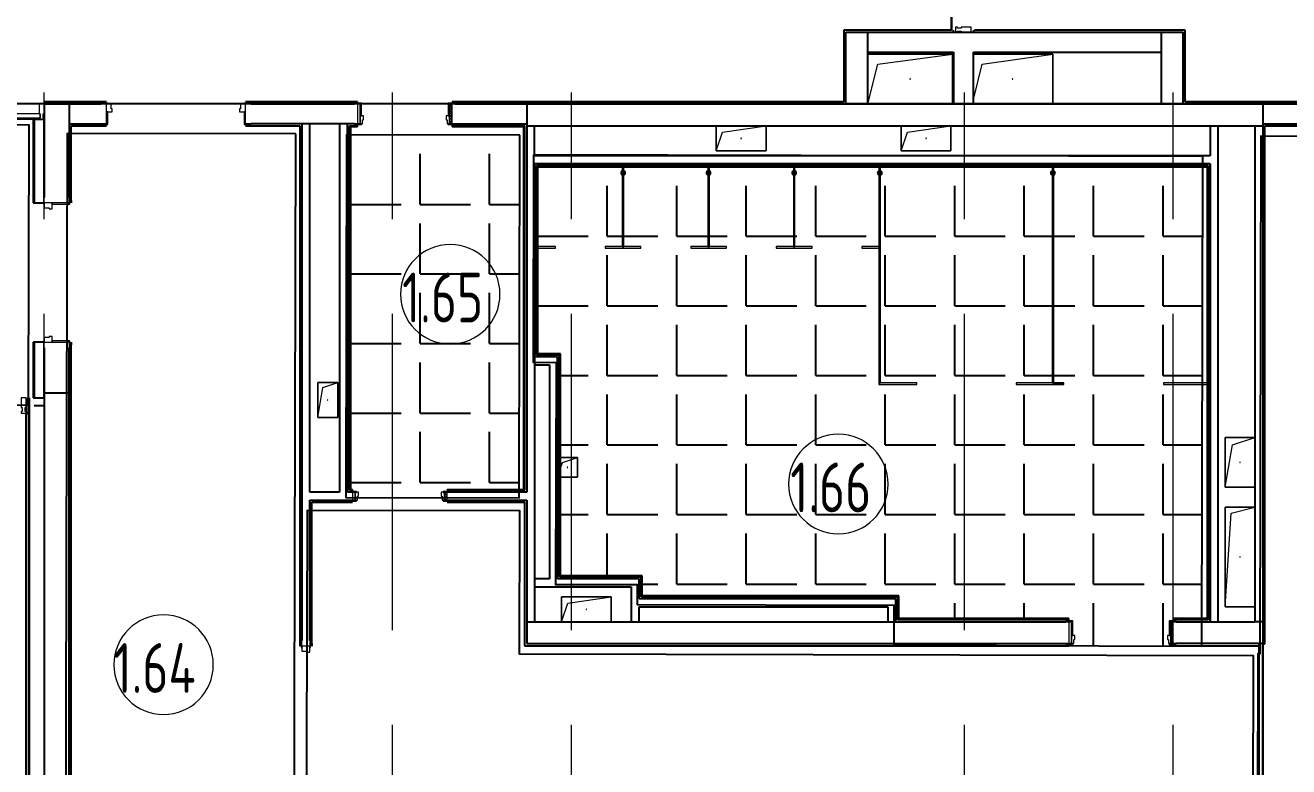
# Model space of a CAD drawing. Header units: millimetres. Extents: x -625 to 415037, y -3642 to 102118.
# Drawn here: x 89235 to 101935, y 3808 to 11254 of the extents above; entities that cross this region are included whole.
import ezdxf

# ---------------------------------------------------------------- set-up
doc = ezdxf.new("R2010")
doc.units = ezdxf.units.MM
doc.linetypes.add('Осевая', pattern=[6350, 1270, -952.5, 3175, -952.5])
doc.layers.add('1) плитка  КР1', color=40, linetype='Continuous')
doc.layers.add('1) плитка КР3', color=160, linetype='Continuous')
for name, color, linetype, lineweight in [('A-AREA-IDEN', 7, 'Continuous', 9), ('A-DOOR-FRAM-2', 7, 'Continuous', 5), ('A-GENM', 7, 'Continuous', 9), ('A-GENM-1', 7, 'Continuous', 20), ('A-GLAZ-CURT-1', 7, 'Continuous', 5), ('A-GLAZ-CURT-2', 7, 'Continuous', 20), ('A-GLAZ-CWMG', 7, 'Continuous', 9), ('A-GLAZ-CWMG-1', 7, 'Continuous', 20), ('Оси-2', 7, 'Осевая', 9)]:
    doc.layers.add(name, color=color, linetype=linetype, lineweight=lineweight)
doc.layers.add('A-DOOR-FRAM-1', color=7, linetype='Continuous', lineweight=5, true_color=0xc0c0c0)
doc.styles.add('СПДС', font='ГОСТ тип А.ttf', dxfattribs={"width": 0.9})

# ---------------------------------------------------------------- blocks, each defined once
blk = doc.blocks.new('110_Дверь_СКБ_1Ст_Внутренняя1 - Д-8 950x2100h_охрана-31784688-Объем проектирования 1 этажа')
at = {"layer": 'A-DOOR-FRAM-2'}
h = blk.add_hatch(dxfattribs=at)
h.set_pattern_fill('FP_34', color=256, style=0, pattern_type=2)
h.set_pattern_definition([(45, (-296.384, 164.685), (-14.1421, 14.1421), []), (135, (-296.384, 164.685), (-14.1421, -14.1421), [])])
h.paths.add_polyline_path([(-438, 100), (-463, 100), (-463, -100), (-438, -100), (-438, 15)])
at = {"layer": 'A-DOOR-FRAM-1'}
for p, q in [((-423, 108), (-493, 108)), ((-493, 108), (-493, 100)), ((-493, 100), (-423, 100)), ((-438, 100), (-463, 100)), ((-463, 100), (-463, -100)), ((-413, 100), (-438, 100)), ((-438, 100), (-438, 20)), ((-438, -100), (-438, 100)), ((-423, 100), (-438, 100)), ((-438, 100), (-438, 99)), ((-438, 99), (-423, 99)), ((-438, 20), (-403, 20)), ((-423, 20), (-438, 20)), ((-438, 20), (-438, -100)), ((-423, 100), (-423, 108)), ((-423, 99), (-423, 100)), ((-423, -100), (-423, 20)), ((-413, 60), (-413, 100)), ((-403, 60), (-413, 60)), ((-403, 20), (-403, 60)), ((437, 60), (427, 60)), ((427, 60), (427, 20)), ((427, 20), (462, 20)), ((437, 100), (437, 60)), ((462, 100), (437, 100)), ((517, 108), (447, 108)), ((447, 108), (447, 100)), ((462, 100), (447, 100)), ((447, 100), (447, 99)), ((447, 100), (517, 100)), ((447, 99), (462, 99)), ((462, 20), (447, 20)), ((447, 20), (447, -100)), ((462, 20), (462, 100)), ((487, 100), (462, 100)), ((462, 100), (462, -100)), ((462, 99), (462, 100)), ((462, -100), (462, 20)), ((487, -100), (487, 100)), ((517, 100), (517, 108)), ((-423, -100), (-493, -100)), ((-493, -100), (-493, -108)), ((-493, -108), (-423, -108)), ((-463, -100), (-438, -100)), ((-438, -100), (-423, -100)), ((-423, -108), (-423, -100)), ((447, -100), (462, -100)), ((517, -100), (447, -100)), ((447, -100), (447, -108)), ((447, -108), (517, -108)), ((462, -100), (487, -100)), ((517, -108), (517, -100))]:
    blk.add_line(p, q, dxfattribs=at)
blk = doc.blocks.new('110_Дверь_СКБ_1Ст_Внутренняя1 - Д-8 950x2100h_охрана-32224770-Объем проектирования 1 этажа')
at = {"layer": 'A-DOOR-FRAM-2'}
h = blk.add_hatch(dxfattribs=at)
h.set_pattern_fill('FP_36', color=256, style=0, pattern_type=2)
h.set_pattern_definition([(45, (-296.384, 104.685), (-14.1421, 14.1421), []), (135, (-296.384, 104.685), (-14.1421, -14.1421), [])])
h.paths.add_polyline_path([(-438, 40), (-463, 40), (-463, -40), (-438, -39), (-438, 39)])
at = {"layer": 'A-DOOR-FRAM-1'}
for p, q in [((-423, 48), (-493, 48)), ((-493, 48), (-493, 40)), ((-493, 40), (-423, 40)), ((-438, 40), (-463, 40)), ((-463, 40), (-463, -40)), ((-413, 40), (-438, 40)), ((-438, 40), (-438, -40)), ((-438, -40), (-438, 40)), ((-423, 40), (-438, 40)), ((-438, 40), (-438, 39)), ((-438, 39), (-423, 39)), ((-423, 40), (-423, 48)), ((-423, 39), (-423, 40)), ((-413, 0), (-413, 40)), ((-403, 0), (-413, 0)), ((-403, -40), (-403, 0)), ((437, 0), (427, 0)), ((427, 0), (427, -40)), ((437, 40), (437, 0)), ((462, 40), (437, 40)), ((517, 48), (447, 48)), ((447, 48), (447, 40)), ((462, 40), (447, 40)), ((447, 40), (447, 39)), ((447, 40), (517, 40)), ((447, 39), (462, 39)), ((462, -40), (462, 40)), ((487, 40), (462, 40)), ((462, 40), (462, -40)), ((462, 39), (462, 40)), ((487, -40), (487, 40)), ((517, 40), (517, 48)), ((-423, -40), (-493, -40)), ((-493, -40), (-493, -48)), ((-493, -48), (-423, -48)), ((-463, -40), (-438, -40)), ((-423, -39), (-438, -39)), ((-438, -39), (-438, -40)), ((-438, -40), (-403, -40)), ((-438, -40), (-423, -40)), ((-423, -40), (-423, -39)), ((-423, -48), (-423, -40)), ((427, -40), (462, -40)), ((462, -39), (447, -39)), ((447, -39), (447, -40)), ((447, -40), (462, -40)), ((517, -40), (447, -40)), ((447, -40), (447, -48)), ((447, -48), (517, -48)), ((462, -40), (462, -39)), ((462, -40), (487, -40)), ((517, -48), (517, -40))]:
    blk.add_line(p, q, dxfattribs=at)
blk = doc.blocks.new('110_Дверь_СКБ_1Ст_Внутренняя1 - Д-7а_л__950x2100h_Туалет-32220591-Объем проектирования 1 этажа')
at = {"layer": 'A-DOOR-FRAM-2'}
h = blk.add_hatch(dxfattribs=at)
h.set_pattern_fill('FP_38', color=256, style=0, pattern_type=2)
h.set_pattern_definition([(45, (-346.384, 174.685), (-14.1421, 14.1421), []), (135, (-346.384, 174.685), (-14.1421, -14.1421), [])])
h.paths.add_polyline_path([(-513, 110), (-513, -110), (-488, -109), (-488, 110)])
at = {"layer": 'A-DOOR-FRAM-1'}
for p, q in [((-473, 118), (-543, 118)), ((-543, 118), (-543, 110)), ((-543, 110), (-473, 110)), ((-488, 110), (-513, 110)), ((-513, 110), (-513, -110)), ((-463, 110), (-488, 110)), ((-488, 110), (-488, 30)), ((-488, -110), (-488, 110)), ((-473, 110), (-488, 110)), ((-488, 110), (-488, 109)), ((-488, 109), (-473, 109)), ((-488, 30), (-453, 30)), ((-473, 30), (-488, 30)), ((-488, 30), (-488, -110)), ((-473, 110), (-473, 118)), ((-473, 109), (-473, 110)), ((-473, -110), (-473, 30)), ((-463, 70), (-463, 110)), ((-453, 70), (-463, 70)), ((-453, 30), (-453, 70)), ((487, 70), (477, 70)), ((477, 70), (477, 30)), ((477, 30), (512, 30)), ((487, 110), (487, 70)), ((512, 110), (487, 110)), ((567, 118), (497, 118)), ((497, 118), (497, 110)), ((512, 110), (497, 110)), ((497, 110), (497, 109)), ((497, 110), (567, 110)), ((497, 109), (512, 109)), ((512, 30), (497, 30)), ((497, 30), (497, -110)), ((512, 30), (512, 110)), ((537, 110), (512, 110)), ((512, 110), (512, -110)), ((512, 109), (512, 110)), ((512, -110), (512, 30)), ((537, -110), (537, 110)), ((567, 110), (567, 118)), ((-473, -110), (-543, -110)), ((-543, -110), (-543, -118)), ((-543, -118), (-473, -118)), ((-513, -110), (-488, -110)), ((-488, -110), (-473, -110)), ((-473, -118), (-473, -110)), ((497, -110), (512, -110)), ((567, -110), (497, -110)), ((497, -110), (497, -118)), ((497, -118), (567, -118)), ((512, -110), (537, -110)), ((567, -118), (567, -110))]:
    blk.add_line(p, q, dxfattribs=at)
blk = doc.blocks.new('110_Дверь_СКБ_2Ст - Д-5_п_ Из игровой в коридор-32215844-Объем проектирования 1 этажа')
at = {"layer": 'A-DOOR-FRAM-1'}
for p, q in [((-672, 48), (-742, 48)), ((-742, 48), (-742, 40)), ((-742, 40), (-672, 40)), ((-638, 40), (-688, 40)), ((-688, 40), (-688, -40)), ((-672, 40), (-672, 48)), ((-638, -10), (-638, 40)), ((662, 40), (662, -10)), ((712, 40), (662, 40)), ((768, 48), (698, 48)), ((698, 48), (698, 40)), ((698, 40), (768, 40)), ((712, -40), (712, 40)), ((768, 40), (768, 48)), ((-672, -40), (-742, -40)), ((-742, -40), (-742, -48)), ((-742, -48), (-672, -48)), ((-688, -40), (-628, -40)), ((-672, -39), (-688, -39)), ((-688, -39), (-688, -40)), ((-688, -40), (-672, -40)), ((-672, -40), (-672, -39)), ((-672, -48), (-672, -40)), ((-628, -10), (-638, -10)), ((-628, -40), (-628, -10)), ((662, -10), (652, -10)), ((652, -10), (652, -40)), ((652, -40), (712, -40)), ((712, -39), (698, -39)), ((698, -39), (698, -40)), ((698, -40), (712, -40)), ((768, -40), (698, -40)), ((698, -40), (698, -48)), ((698, -48), (768, -48)), ((712, -40), (712, -39)), ((768, -48), (768, -40))]:
    blk.add_line(p, q, dxfattribs=at)
blk = doc.blocks.new('131_Сантехническая перегородка 7 - СП-1-30858579-Объем проектирования 1 этажа')
at = {"layer": 'A-GENM'}
blk.add_hatch(color=256, dxfattribs=at).paths.add_polyline_path([(2166, -8), (2166, 8), (-4, 8), (-4, -8), (1885, -8)])
at = {"layer": 'A-GENM', "flags": 128}
for points in [[(71, 8), (71, 9), (71, 9), (70, 9), (70, 10), (70, 10), (69, 11), (69, 11), (68, 12), (68, 12), (67, 12), (67, 13), (66, 13), (66, 13), (65, 14), (65, 14), (64, 14), (64, 14), (63, 14), (62, 15), (62, 15), (61, 15), (61, 15), (60, 15), (59, 15), (59, 15), (58, 15), (58, 15), (57, 15), (56, 15), (56, 15), (55, 15), (55, 15), (54, 14), (54, 14), (53, 14), (52, 14), (52, 13), (51, 13), (51, 13), (50, 13), (50, 12), (49, 12), (49, 11), (48, 11), (48, 11), (48, 10), (47, 10), (47, 9), (46, 9), (46, 8), (46, 8)], [(46, -8), (46, -9), (47, -9), (47, -9), (47, -10), (48, -10), (48, -11), (49, -11), (49, -12), (50, -12), (50, -12), (51, -13), (51, -13), (52, -13), (52, -14), (53, -14), (53, -14), (54, -14), (54, -14), (55, -15), (56, -15), (56, -15), (57, -15), (57, -15), (58, -15), (59, -15), (59, -15), (60, -15), (60, -15), (61, -15), (62, -15), (62, -15), (63, -15), (63, -14), (64, -14), (64, -14), (65, -14), (66, -13), (66, -13), (67, -13), (67, -13), (68, -12), (68, -12), (69, -11), (69, -11), (69, -11), (70, -10), (70, -10), (71, -9), (71, -9), (71, -8), (71, -8)]]:
    blk.add_lwpolyline(points, dxfattribs=at)
at = {"layer": 'A-GENM'}
for radius, start, end in [(24.6, 19.9113, 160.0887), (17.6, 28.9731, 151.0269), (15.1, 33.7811, 146.2189), (24.6, 199.9113, 340.0887), (17.6, 208.9731, 331.0269), (15.1, 213.7811, 326.2189)]:
    blk.add_arc((59, 0), radius, start, end, dxfattribs=at)
at = {"layer": 'A-GENM-1'}
for p, q in [((2166, 8), (-4, 8)), ((-4, 8), (-4, -8)), ((2166, -8), (2166, 8)), ((-4, -8), (2166, -8))]:
    blk.add_line(p, q, dxfattribs=at)
blk = doc.blocks.new('131_Сантехническая перегородка 6 - СП-1-30839354-Объем проектирования 1 этажа')
at = {"layer": 'A-GENM'}
blk.add_hatch(color=256, dxfattribs=at).paths.add_polyline_path([(800, 8), (0, 8), (0, -8), (800, -8)])
at = {"layer": 'A-GENM', "flags": 128}
for points in [[(71, 8), (71, 9), (71, 9), (70, 9), (70, 10), (70, 10), (69, 11), (69, 11), (68, 12), (68, 12), (67, 12), (67, 13), (66, 13), (66, 13), (65, 14), (65, 14), (64, 14), (64, 14), (63, 14), (62, 15), (62, 15), (61, 15), (61, 15), (60, 15), (59, 15), (59, 15), (58, 15), (58, 15), (57, 15), (56, 15), (56, 15), (55, 15), (55, 15), (54, 14), (54, 14), (53, 14), (52, 14), (52, 13), (51, 13), (51, 13), (50, 13), (50, 12), (49, 12), (49, 11), (48, 11), (48, 11), (48, 10), (47, 10), (47, 9), (46, 9), (46, 8), (46, 8)], [(46, -8), (46, -9), (47, -9), (47, -9), (47, -10), (48, -10), (48, -11), (49, -11), (49, -12), (50, -12), (50, -12), (51, -13), (51, -13), (52, -13), (52, -14), (53, -14), (53, -14), (54, -14), (54, -14), (55, -15), (56, -15), (56, -15), (57, -15), (57, -15), (58, -15), (59, -15), (59, -15), (60, -15), (60, -15), (61, -15), (62, -15), (62, -15), (63, -15), (63, -14), (64, -14), (64, -14), (65, -14), (66, -13), (66, -13), (67, -13), (67, -13), (68, -12), (68, -12), (69, -11), (69, -11), (69, -11), (70, -10), (70, -10), (71, -9), (71, -9), (71, -8), (71, -8)]]:
    blk.add_lwpolyline(points, dxfattribs=at)
at = {"layer": 'A-GENM'}
for radius, start, end in [(24.6, 19.9113, 160.0887), (17.6, 28.9731, 151.0269), (15.1, 33.7811, 146.2189), (24.6, 199.9113, 340.0887), (17.6, 208.9731, 331.0269), (15.1, 213.7811, 326.2189)]:
    blk.add_arc((59, 0), radius, start, end, dxfattribs=at)
at = {"layer": 'A-GENM-1'}
for p, q in [((800, 8), (0, 8)), ((0, 8), (0, -8)), ((800, -8), (800, 8)), ((0, -8), (800, -8))]:
    blk.add_line(p, q, dxfattribs=at)
blk = doc.blocks.new('131_Сантехническая перегородка_Дверь МГН - СД-1-30883454-Объем проектирования 1 этажа')
at = {"layer": 'A-GENM'}
for points in [[(-366.5, 8), (-370, 8), (-370, -8), (10, -8), (10, 8), (-350.5, 8)], [(1390, 8), (1010, 8), (1010, -8), (1390, -8)]]:
    blk.add_hatch(color=256, dxfattribs=at).paths.add_polyline_path(points)
at = {"layer": 'A-GENM-1'}
for p, q in [((10, 8), (-370, 8)), ((-370, 8), (-370, -8)), ((10, -8), (10, 8)), ((1390, 8), (1010, 8)), ((1010, 8), (1010, -8)), ((1390, -8), (1390, 8)), ((-370, -8), (10, -8)), ((1010, -8), (1390, -8))]:
    blk.add_line(p, q, dxfattribs=at)
blk = doc.blocks.new('110_Дверь_СКБ_2Ст - Д-2а_п_ Из коридора на лестницу-32215424-Объем проектирования 1 этажа')
at = {"layer": 'A-DOOR-FRAM-1'}
for p, q in [((-672, 133), (-742, 133)), ((-742, 133), (-742, 125)), ((-672, 125), (-672, 133)), ((768, 133), (698, 133)), ((698, 133), (698, 125)), ((768, 125), (768, 133)), ((-742, 125), (-672, 125)), ((-638, 125), (-688, 125)), ((-688, 125), (-688, 45)), ((-688, 45), (-628, 45)), ((-672, 45), (-688, 45)), ((-688, 45), (-688, -125)), ((-672, -125), (-672, 45)), ((-638, 75), (-638, 125)), ((-628, 75), (-638, 75)), ((-628, 45), (-628, 75)), ((662, 75), (652, 75)), ((652, 75), (652, 45)), ((652, 45), (712, 45)), ((662, 125), (662, 75)), ((712, 125), (662, 125)), ((698, 125), (768, 125)), ((712, 45), (698, 45)), ((698, 45), (698, -125)), ((712, 45), (712, 125)), ((712, -125), (712, 45)), ((-672, -125), (-742, -125)), ((-742, -125), (-742, -133)), ((-688, -125), (-672, -125)), ((-672, -133), (-672, -125)), ((698, -125), (712, -125)), ((768, -125), (698, -125)), ((698, -125), (698, -133)), ((768, -133), (768, -125)), ((-742, -133), (-672, -133)), ((698, -133), (768, -133))]:
    blk.add_line(p, q, dxfattribs=at)
blk = doc.blocks.new('Прямоугольный импост - Импост структурный с накладкой - 160мм-22875586-Объем проектирования 1 этажа')
at = {"layer": 'A-GLAZ-CWMG-1'}
for p, q in [((-50, 0), (-50, 17)), ((-50, 17), (0, 17)), ((-40, 0), (-50, 0)), ((-40, -40), (-40, 0)), ((0, 0), (-10, 0)), ((-10, 0), (-10, -40)), ((0, 17), (0, 0)), ((-50, -140), (-50, -40)), ((-50, -40), (-40, -40)), ((-10, -40), (0, -40)), ((0, -40), (0, -140)), ((0, -140), (-50, -140))]:
    blk.add_line(p, q, dxfattribs=at)
blk = doc.blocks.new('Прямоугольный импост - Импост структурный с накладкой - 160мм Темный-V73-Объем проектирования 1 этажа')
at = {"layer": 'A-GLAZ-CWMG-1'}
for p, q in [((-50, 0), (-50, 17)), ((-50, 17), (0, 17)), ((-40, 0), (-50, 0)), ((-40, -40), (-40, 0)), ((0, 0), (-10, 0)), ((-10, 0), (-10, -40)), ((0, 17), (0, 0)), ((-50, -140), (-50, -40)), ((-50, -40), (-40, -40)), ((-10, -40), (0, -40)), ((0, -40), (0, -140)), ((0, -140), (-50, -140))]:
    blk.add_line(p, q, dxfattribs=at)
blk = doc.blocks.new('Системная панель - Стекло - 40мм-32474674-Объем проектирования 1 этажа')
at = {"layer": 'A-GLAZ-CURT-1'}
h = blk.add_hatch(dxfattribs=at)
h.set_pattern_fill('FP_93', color=256, style=0, pattern_type=2)
h.set_pattern_definition([(45, (-88635, -10260), (-565.6854, 565.6854), [400, -1200]), (45, (-89035, -10460), (-565.6854, 565.6854), [1200, -400]), (45, (-88235, -10660), (-565.6854, 565.6854), [400, -1200])])
h.paths.add_polyline_path([(661, 0), (885, 0), (885, 40), (-885, 40), (-885, 0), (-46, 0)])
at = {"layer": 'A-GLAZ-CURT-2'}
for p, q in [((885, 40), (-885, 40)), ((-885, 40), (-885, 0)), ((-885, 0), (885, 0)), ((885, 0), (885, 40))]:
    blk.add_line(p, q, dxfattribs=at)
blk = doc.blocks.new('Прямоугольный импост - Импост структурный с накладкой - 160мм Темный-32475581-Объем проектирования 1 этажа')
at = {"layer": 'A-GLAZ-CWMG'}
for p, q in [((89310, 10600), (87560, 10600)), ((89250, 10443), (87560, 10443))]:
    blk.add_line(p, q, dxfattribs=at)
blk = doc.blocks.new('110_Дверь_СКБ_2Ст - Д-2а_п_ Из коридора на лестницу-32215207-Объем проектирования 1 этажа')
at = {"layer": 'A-DOOR-FRAM-1'}
for p, q in [((-672, 108), (-742, 108)), ((-742, 108), (-742, 100)), ((-742, 100), (-672, 100)), ((-638, 100), (-688, 100)), ((-688, 100), (-688, 20)), ((-688, 20), (-628, 20)), ((-672, 20), (-688, 20)), ((-688, 20), (-688, -100)), ((-672, 100), (-672, 108)), ((-672, -100), (-672, 20)), ((-638, 50), (-638, 100)), ((-628, 50), (-638, 50)), ((-628, 20), (-628, 50)), ((662, 50), (652, 50)), ((652, 50), (652, 20)), ((652, 20), (712, 20)), ((662, 100), (662, 50)), ((712, 100), (662, 100)), ((768, 108), (698, 108)), ((698, 108), (698, 100)), ((698, 100), (768, 100)), ((712, 20), (698, 20)), ((698, 20), (698, -100)), ((712, 20), (712, 100)), ((712, -100), (712, 20)), ((768, 100), (768, 108)), ((-672, -100), (-742, -100)), ((-742, -100), (-742, -108)), ((-742, -108), (-672, -108)), ((-688, -100), (-672, -100)), ((-672, -108), (-672, -100)), ((698, -100), (712, -100)), ((768, -100), (698, -100)), ((698, -100), (698, -108)), ((698, -108), (768, -108)), ((768, -108), (768, -100))]:
    blk.add_line(p, q, dxfattribs=at)
blk = doc.blocks.new('GM_Отверстие прямоугольное _в плите_ - Отверстие-20657929-Объем проектирования 1 этажа')
at = {"layer": 'A-GENM'}
for p, q in [((-250, -125), (-250, 125)), ((-250, 125), (250, 125)), ((250, 125), (-250, 125)), ((-250, 125), (-250, -125)), ((-250, -125), (-187.5, 62.5)), ((-187.5, 62.5), (250, 125)), ((250, 125), (250, -125)), ((250, -125), (250, 125))]:
    blk.add_line(p, q, dxfattribs=at)
for start, end in [(360, 180), (180, 360)]:
    blk.add_arc((0, 0), 2.5, start, end, dxfattribs=at)
blk = doc.blocks.new('GM_Отверстие прямоугольное _в плите_ - Отверстие-V81-Объем проектирования 1 этажа')
at = {"layer": 'A-GENM'}
for p, q in [((-250, -125), (-250, 125)), ((-250, 125), (-250, -125)), ((-250, -125), (-187.5, 62.5)), ((-187.5, 62.5), (250, 125)), ((250, 125), (250, -125)), ((250, -125), (250, 125)), ((250, -125), (-250, -125)), ((-250, -125), (250, -125))]:
    blk.add_line(p, q, dxfattribs=at)
for start, end in [(360, 180), (180, 360)]:
    blk.add_arc((0, 0), 2.5, start, end, dxfattribs=at)
blk = doc.blocks.new('131_Сантехническая перегородка_Дверь 5 - СД-1-30835617-Объем проектирования 1 этажа')
at = {"layer": 'A-GENM'}
for points in [[(70, 8), (70, -8), (250, -8), (250, 8), (78, 8)], [(760, 8), (750, 8), (750, -8), (929, -8), (929, 8), (839, 8)]]:
    blk.add_hatch(color=256, dxfattribs=at).paths.add_polyline_path(points)
at = {"layer": 'A-GENM-1'}
for p, q in [((250, 8), (70, 8)), ((70, 8), (70, -8)), ((250, -8), (250, 8)), ((930, 8), (750, 8)), ((750, 8), (750, -8)), ((930, -8), (930, 8)), ((70, -8), (250, -8)), ((750, -8), (930, -8))]:
    blk.add_line(p, q, dxfattribs=at)
blk = doc.blocks.new('GM_Отверстие прямоугольное _в плите_ - Отверстие-21716910-Объем проектирования 1 этажа')
at = {"layer": 'A-GENM'}
for p, q in [((-425, 250), (425, 250)), ((425, 250), (-425, 250)), ((-425, -250), (-325, 150)), ((-325, 150), (425, 250)), ((425, 250), (425, -250)), ((425, -250), (425, 250))]:
    blk.add_line(p, q, dxfattribs=at)
for start, end in [(360, 180), (180, 360)]:
    blk.add_arc((0, 0), 2.5, start, end, dxfattribs=at)
blk = doc.blocks.new('GM_Отверстие прямоугольное _в плите_ - Отверстие-21717112-Объем проектирования 1 этажа')
at = {"layer": 'A-GENM'}
for p, q in [((-394, 250), (405, 250)), ((405, 250), (-394, 250)), ((-394, -206), (-305, 150)), ((-305, 150), (405, 250)), ((405, 250), (405, -250)), ((405, -250), (405, 250))]:
    blk.add_line(p, q, dxfattribs=at)
for start, end in [(360, 180), (180, 360)]:
    blk.add_arc((0, 0), 2.5, start, end, dxfattribs=at)
blk = doc.blocks.new('GM_Отверстие прямоугольное _в плите_ - Отверстие-21958801-Объем проектирования 1 этажа')
at = {"layer": 'A-GENM'}
for p, q in [((-100, -175), (-100, 175)), ((-100, 175), (100, 175)), ((100, 175), (-100, 175)), ((-100, 175), (-100, -175)), ((-50, 125), (100, 175)), ((100, 175), (100, -175)), ((100, -175), (100, 175)), ((-100, -175), (-50, 125)), ((100, -175), (-100, -175)), ((-100, -175), (100, -175))]:
    blk.add_line(p, q, dxfattribs=at)
for start, end in [(360, 180), (180, 360)]:
    blk.add_arc((0, 0), 2.5, start, end, dxfattribs=at)
blk = doc.blocks.new('GM_Отверстие прямоугольное _в плите_ - Отверстие-V128-Объем проектирования 1 этажа')
at = {"layer": 'A-GENM'}
for p, q in [((-69, 100), (100, 100)), ((100, 100), (-69, 100)), ((-69, -7), (-50, 50)), ((-50, 50), (100, 100)), ((100, 100), (100, -100)), ((100, -100), (100, 100)), ((100, -100), (-69, -100)), ((-69, -100), (100, -100))]:
    blk.add_line(p, q, dxfattribs=at)
for start, end in [(360, 180), (180, 360)]:
    blk.add_arc((0, 0), 2.5, start, end, dxfattribs=at)
blk = doc.blocks.new('GM_Отверстие прямоугольное _в плите_ - Отверстие-21958892-Объем проектирования 1 этажа')
at = {"layer": 'A-GENM'}
for p, q in [((-150, -250), (-150, 250)), ((-150, 250), (150, 250)), ((150, 250), (-150, 250)), ((-150, 250), (-150, -250)), ((-150, -250), (-75, 175)), ((-75, 175), (150, 250)), ((150, -250), (-150, -250)), ((-150, -250), (150, -250))]:
    blk.add_line(p, q, dxfattribs=at)
for start, end in [(360, 180), (180, 360)]:
    blk.add_arc((0, 0), 2.5, start, end, dxfattribs=at)
blk = doc.blocks.new('GM_Отверстие прямоугольное _в плите_ - Отверстие-21959076-Объем проектирования 1 этажа')
at = {"layer": 'A-GENM'}
for p, q in [((-150, -500), (-150, 500)), ((-150, 500), (150, 500)), ((150, 500), (-150, 500)), ((-150, 500), (-150, -500)), ((-150, -500), (-90, 440)), ((-90, 440), (150, 500)), ((150, -500), (-150, -500)), ((-150, -500), (150, -500))]:
    blk.add_line(p, q, dxfattribs=at)
for start, end in [(360, 180), (180, 360)]:
    blk.add_arc((0, 0), 2.5, start, end, dxfattribs=at)
blk = doc.blocks.new('131_Сантехническая перегородка_Дверь 5 - СД-1-V254-Объем проектирования 1 этажа')
at = {"layer": 'A-GENM'}
for points in [[(70, 8), (70, -8), (250, -8), (250, 8), (78, 8)], [(922, 8), (750, 8), (750, -8), (930, -8), (930, 8)]]:
    blk.add_hatch(color=256, dxfattribs=at).paths.add_polyline_path(points)
at = {"layer": 'A-GENM-1'}
for p, q in [((250, 8), (70, 8)), ((70, 8), (70, -8)), ((250, -8), (250, 8)), ((930, 8), (750, 8)), ((750, 8), (750, -8)), ((930, -8), (930, 8)), ((70, -8), (250, -8)), ((750, -8), (930, -8))]:
    blk.add_line(p, q, dxfattribs=at)
blk = doc.blocks.new('131_Сантехническая перегородка_Дверь 5 - СД-1-V255-Объем проектирования 1 этажа')
at = {"layer": 'A-GENM'}
for points in [[(78, 8), (78, -8), (250, -8), (250, 8)], [(750, 8), (750, -8), (930, -8), (930, 8), (922, 8)]]:
    blk.add_hatch(color=256, dxfattribs=at).paths.add_polyline_path(points)
at = {"layer": 'A-GENM-1'}
for p, q in [((250, 8), (70, 8)), ((70, 8), (70, -8)), ((250, -8), (250, 8)), ((930, 8), (750, 8)), ((750, 8), (750, -8)), ((930, -8), (930, 8)), ((70, -8), (250, -8)), ((750, -8), (930, -8))]:
    blk.add_line(p, q, dxfattribs=at)
blk = doc.blocks.new('131_Сантехническая перегородка_Дверь МГН 2 - СД-1-30897608-Объем проектирования 1 этажа')
at = {"layer": 'A-GENM'}
for points in [[(-270, 8), (-427, 8), (-427, -8), (10, -8), (10, 8), (-88, 8)], [(1010, 8), (1010, -8), (1110, -8), (1110, 8)]]:
    blk.add_hatch(color=256, dxfattribs=at).paths.add_polyline_path(points)
at = {"layer": 'A-GENM-1'}
for p, q in [((10, 8), (-430, 8)), ((-430, 8), (-430, -8)), ((10, -8), (10, 8)), ((1110, 8), (1010, 8)), ((1010, 8), (1010, -8)), ((1110, -8), (1110, 8)), ((-430, -8), (10, -8)), ((1010, -8), (1110, -8))]:
    blk.add_line(p, q, dxfattribs=at)
blk = doc.blocks.new('Прямоугольный импост - Импост структурный с накладкой - 160мм Темный-V270-Объем проектирования 1 этажа')
at = {"layer": 'A-GLAZ-CWMG-1'}
for p, q in [((-50, 0), (-50, 17)), ((-50, 17), (0, 17)), ((-40, 0), (-50, 0)), ((-40, -40), (-40, 0)), ((0, 0), (-10, 0)), ((-10, 0), (-10, -40)), ((0, 17), (0, 0)), ((-50, -140), (-50, -40)), ((-50, -40), (-40, -40)), ((-10, -40), (0, -40)), ((0, -40), (0, -140)), ((0, -140), (-50, -140))]:
    blk.add_line(p, q, dxfattribs=at)
blk = doc.blocks.new('Марка_Помещения - Номер-25198446-Объем проектирования 1 этажа')
at = {"layer": 'A-AREA-IDEN'}
for start, end in [(360, 180), (180, 360)]:
    blk.add_arc((0, 0), 2.5, start, end, dxfattribs=at)

msp = doc.modelspace()

# ---------------------------------------------------------------- hatches: boundary and pattern name
at = {"layer": '1) плитка  КР1'}
h = msp.add_hatch(dxfattribs=at)
h.set_pattern_fill('ANGLE', color=256, scale=100)
h.set_pattern_definition([(0, (92503.7, 10153.36), (0, 698.5), [508, -190.5]), (90, (92503.7, 10153.36), (-698.5, 4e-14), [508, -190.5])])
h.paths.add_polyline_path([(94206, 10149), (92504, 10153), (92504, 6593), (92525, 6593), (92525, 6584), (92525, 6572), (92565, 6572), (92585, 6564), (92585, 6524), (92575, 6524), (92575, 6511), (93425, 6509), (93425, 6524), (93415, 6524), (93415, 6564), (93435, 6564), (93435, 6572), (93505, 6572), (93505, 6564), (94198, 6564), (94198, 6584), (93475, 6584), (93475, 6593), (94198, 6593)])
at = {"layer": '1) плитка КР3'}
h = msp.add_hatch(dxfattribs=at)
h.set_pattern_fill('ANGLE', color=256, scale=100)
h.set_pattern_definition([(0, (94385.7, 9832.94), (0, 698.5), [508, -190.5]), (90, (94385.7, 9832.94), (-698.5, 4e-14), [508, -190.5])])
h.paths.add_polyline_path([(101073, 9833), (94386, 9833), (94386, 7955), (94616, 7955), (94616, 6914), (94785, 6914), (94785, 6714), (94616, 6714), (94616, 5725), (95436, 5725), (95436, 5525), (98016, 5525), (98016, 5295), (99725, 5295), (99765, 5272), (99765, 5124), (99785, 5124), (99785, 5084), (99769, 5022), (100775, 5020), (100775, 5036), (100725, 5036), (100725, 5084), (100715, 5084), (100715, 5124), (100735, 5124), (100735, 5264), (100735, 5272), (100775, 5272), (100775, 5295), (101063, 5295)])

# ---------------------------------------------------------------- linework, layer by layer
for p, q in [((98544, 13244), (98544, 11204)), ((98545, 11204), (98545, 13084)), ((98545, 11205), (97463, 11205)), ((97463, 11205), (97463, 10485)), ((97484, 10464), (97484, 11184)), ((97484, 11184), (100874, 11184)), ((97704, 10464), (97704, 11184)), ((98544, 11204), (98545, 11204)), ((98565, 11184), (98565, 11204)), ((98765, 11204), (98765, 11184)), ((100895, 11205), (98775, 11205)), ((98775, 11205), (98775, 11204)), ((100654, 11184), (100654, 10464)), ((100874, 10464), (100874, 11184)), ((100895, 10485), (100895, 11205)), ((97704, 10984), (98565, 10984)), ((98565, 10984), (98565, 10464)), ((98765, 10464), (98765, 10984)), ((98765, 10984), (100654, 10984)), ((90050, 10485), (89424, 10485)), ((89424, 10485), (89424, 10484)), ((89424, 10484), (89424, 10464)), ((90025, 10484), (89424, 10484)), ((89424, 10464), (89995, 10464)), ((89425, 10464), (89425, 9525)), ((89995, 10464), (89425, 10464)), ((89675, 10464), (89675, 9525)), ((90025, 10472), (90025, 10484)), ((90025, 10484), (90025, 10484)), ((90050, 10484), (90050, 10485)), ((92575, 10485), (91450, 10485)), ((91450, 10485), (91450, 10484)), ((91475, 10484), (91475, 10472)), ((91475, 10484), (92575, 10484)), ((92545, 10464), (91505, 10464)), ((91505, 10464), (92545, 10464)), ((92575, 10484), (92575, 10485)), ((92575, 10472), (92575, 10484)), ((97463, 10485), (93525, 10485)), ((93525, 10485), (93525, 10484)), ((93525, 10484), (93525, 10472)), ((97464, 10484), (93525, 10484)), ((93555, 10464), (103680, 10464)), ((93555, 10464), (97484, 10464)), ((94275, 10464), (94275, 6564)), ((97464, 10484), (97464, 10484)), ((100895, 10484), (100894, 10484)), ((103710, 10485), (100895, 10485)), ((101675, 10464), (101675, 5044)), ((89314, 10307), (89314, 9470)), ((89325, 10307), (89315, 10307)), ((89425, 10307), (89325, 10307)), ((89325, 10307), (89325, 9470)), ((89425, 9525), (89425, 10307)), ((89675, 10264), (89995, 10264)), ((89695, 10244), (89695, 10243)), ((89695, 10243), (90050, 10243)), ((89696, 9470), (89696, 10244)), ((90025, 10244), (90025, 10256)), ((90050, 10244), (90025, 10244)), ((90050, 10243), (90050, 10244)), ((91475, 10244), (91450, 10244)), ((91450, 10244), (91450, 10243)), ((91450, 10243), (91994, 10243)), ((91475, 10256), (91475, 10244)), ((91475, 10244), (91475, 10244)), ((92545, 10264), (91505, 10264)), ((91994, 10244), (91995, 10244)), ((91994, 10243), (91994, 5019)), ((92015, 10264), (92015, 5074)), ((92095, 6564), (92095, 10264)), ((92395, 10264), (92395, 6564)), ((92475, 6564), (92475, 10264)), ((92495, 10244), (92575, 10244)), ((92495, 6584), (92495, 10244)), ((92575, 10235), (92504, 10235)), ((92504, 10235), (92504, 6584)), ((92575, 10244), (92575, 10256)), ((92575, 10235), (92575, 10244)), ((93525, 10256), (93525, 10244)), ((93525, 10244), (93525, 10235)), ((94255, 10244), (93525, 10244)), ((94254, 10235), (93525, 10235)), ((93555, 10264), (94275, 10264)), ((94246, 6584), (94246, 10244)), ((94254, 10235), (94254, 10244)), ((94255, 6584), (94255, 10244)), ((94275, 10244), (101675, 10244)), ((94355, 9944), (94355, 10244)), ((101145, 10244), (101145, 9944)), ((101225, 5264), (101225, 10244)), ((101595, 10244), (101595, 5264)), ((101675, 10264), (103680, 10264)), ((101695, 10243), (101695, 10244)), ((101695, 10243), (101695, 10243)), ((101696, 10243), (103710, 10243)), ((101696, 5043), (101696, 10243)), ((101145, 9944), (94355, 9944)), ((94355, 9864), (94355, 5264)), ((101145, 9864), (94355, 9864)), ((94375, 7944), (94375, 9844)), ((101125, 9844), (94375, 9844)), ((94375, 9833), (101125, 9833)), ((94386, 7955), (94386, 9844)), ((101114, 9844), (101114, 5284)), ((101125, 9844), (101125, 5284)), ((101145, 9864), (101145, 5264)), ((101145, 5264), (101145, 9864)), ((89314, 9470), (89325, 9470)), ((89315, 9495), (89315, 9470)), ((89325, 9470), (89417, 9470)), ((89695, 9495), (89695, 9470)), ((89695, 9470), (89696, 9470)), ((89325, 8070), (89314, 8070)), ((89314, 8070), (89314, 7514)), ((89315, 8070), (89315, 7514)), ((89417, 8070), (89325, 8070)), ((89325, 8070), (89325, 7514)), ((89425, 8015), (89425, -236)), ((89425, 7514), (89425, 8015)), ((89675, 14), (89675, 8015)), ((89695, 8070), (89695, 8045)), ((89696, 8070), (89695, 8070)), ((89696, 35), (89696, 8070)), ((94585, 7924), (94355, 7924)), ((94375, 7944), (94605, 7944)), ((94616, 7955), (94386, 7955)), ((94585, 5694), (94585, 7924)), ((94605, 5714), (94605, 7944)), ((94616, 5725), (94616, 7955)), ((94355, 7844), (94505, 7844)), ((94505, 7844), (94505, 5694)), ((89245, 7514), (89245, 7364)), ((89267, 7514), (89267, 7356)), ((89272, 7514), (89272, -389)), ((89275, 7514), (89275, -386)), ((89314, 7514), (89425, 7514)), ((89425, 7564), (89675, 7564)), ((89325, 7435), (89425, 7435)), ((89695, 7395), (89695, 7396)), ((89245, 7364), (89245, 7356)), ((89245, 7364), (89267, 7364)), ((89245, 7361), (89267, 7361)), ((89245, -416), (89245, 7356)), ((89245, 7356), (89267, 7356)), ((89267, 7356), (89267, -394)), ((92395, 6564), (92095, 6564)), ((92095, 6484), (92495, 6484)), ((92095, 5074), (92095, 6484)), ((92495, 6564), (92475, 6564)), ((92495, 6593), (92525, 6593)), ((92495, 6593), (92495, 6584)), ((92525, 6584), (92495, 6584)), ((92525, 6584), (92525, 6593)), ((92525, 6572), (92525, 6584)), ((93475, 6593), (94255, 6593)), ((93475, 6593), (93475, 6584)), ((94255, 6584), (93475, 6584)), ((94275, 6564), (93505, 6564)), ((93505, 6484), (94275, 6484)), ((94246, 6584), (94255, 6584)), ((94275, 6484), (94275, 5044)), ((92115, 6463), (92115, 6464)), ((92116, 6463), (92525, 6463)), ((92116, 5019), (92116, 6463)), ((92525, 6463), (92525, 6464)), ((93475, 6464), (93475, 6463)), ((93475, 6463), (94254, 6463)), ((94254, 6464), (94255, 6464)), ((94254, 6463), (94254, 5023)), ((95436, 5725), (94616, 5725)), ((95436, 5525), (95436, 5725)), ((94505, 5694), (94355, 5694)), ((94355, 5614), (95325, 5614)), ((95405, 5694), (94585, 5694)), ((94605, 5714), (95425, 5714)), ((95325, 5614), (95325, 5264)), ((95405, 5494), (95405, 5694)), ((95425, 5514), (95425, 5714)), ((97985, 5494), (95405, 5494)), ((95425, 5514), (98005, 5514)), ((98016, 5525), (95436, 5525)), ((97985, 5264), (97985, 5494)), ((98005, 5284), (98005, 5514)), ((98016, 5295), (98016, 5525)), ((95405, 5414), (97905, 5414)), ((95405, 5264), (95405, 5414)), ((97905, 5414), (97905, 5264)), ((94275, 5264), (99695, 5264)), ((99725, 5284), (98005, 5284)), ((99725, 5295), (98016, 5295)), ((99725, 5284), (99725, 5295)), ((101125, 5295), (100775, 5295)), ((100775, 5295), (100775, 5284)), ((101125, 5284), (100775, 5284)), ((100775, 5284), (100775, 5272)), ((100805, 5264), (101595, 5264)), ((101675, 5264), (101595, 5264)), ((91994, 5019), (91995, 5019)), ((92115, 5044), (92115, 5019)), ((92115, 5044), (92115, 5044)), ((92115, 5019), (92116, 5019)), ((94254, 5023), (99725, 5023)), ((94275, 5044), (99695, 5044)), ((99725, 5023), (99725, 5024)), ((100775, 5036), (100775, 5024)), ((100775, 5024), (100775, 5023)), ((100775, 5023), (101634, 5023)), ((101696, 5044), (100805, 5044)), ((101634, 5024), (101635, 5024)), ((101634, 5023), (101634, 2789)), ((101635, 5044), (101635, 5024)), ((101675, 5044), (101675, 2844)), ((101676, 5044), (101676, 5043)), ((101676, 2844), (101676, 5043)), ((101676, 5043), (101696, 5043))]:
    msp.add_line(p, q)
msp.add_lwpolyline([(82779, 13264), (121275, 13264), (121275, 10464), (82779, 10464)], close=True)
at = {"flags": 128}
for points in [[(85060, 7450), (89268, 7440), (89274, 10250), (85506, 10259), (85503, 8973), (85063, 8974)], [(91954, 10163), (89656, 10168), (89632, -40), (91930, -45)], [(94206, 10149), (92464, 10153), (92456, 6511), (94198, 6507)], [(94345, 9952), (94341, 7869), (94571, 7868), (94565, 5639), (95385, 5637), (95385, 5437), (97965, 5431), (97964, 5027), (101062, 5019), (101073, 9936)], [(92443, -47), (97060, -57), (97061, 293), (98153, 290), (98152, -60), (101550, -68), (101551, 282), (101571, 282), (101582, 4920), (94202, 4937), (94205, 6377), (92067, 6382), (92053, 304), (92444, 303)]]:
    msp.add_lwpolyline(points, close=True, dxfattribs=at)
msp.add_lwpolyline([(107128, 10127), (101656, 10140), (101644, 4940), (101624, 4940), (101613, 282), (101873, 281), (101872, -69), (105510, -77)], dxfattribs=at)
at = {"layer": 'Оси-2'}
for p, q in [((100775, 2958), (100775, 16892)), ((89425, 2958), (89425, 16779)), ((92925, 2958), (92925, 16779)), ((94725, 2958), (94725, 16779)), ((98675, 2958), (98675, 16779))]:
    msp.add_line(p, q, dxfattribs=at)

# ---------------------------------------------------------------- block references
at = {"extrusion": (0, 0, -1)}
for name, p, rotation in [('Прямоугольный импост - Импост структурный с накладкой - 160мм Темный-V270-Объем проектирования 1 этажа', (-98604, 11184), 270.0000000000001), ('Прямоугольный импост - Импост структурный с накладкой - 160мм Темный-V73-Объем проектирования 1 этажа', (-89425, 10324), 180), ('Прямоугольный импост - Импост структурный с накладкой - 160мм-22875586-Объем проектирования 1 этажа', (-89245, 7374), 180)]:
    msp.add_blockref(name, p, dxfattribs=dict(at, rotation=rotation))
for name, p in [('GM_Отверстие прямоугольное _в плите_ - Отверстие-21716910-Объем проектирования 1 этажа', (98129, 10714)), ('GM_Отверстие прямоугольное _в плите_ - Отверстие-21717112-Объем проектирования 1 этажа', (99159, 10714)), ('Прямоугольный импост - Импост структурный с накладкой - 160мм Темный-32475581-Объем проектирования 1 этажа', (65, -136)), ('110_Дверь_СКБ_2Ст - Д-2а_п_ Из коридора на лестницу-32215207-Объем проектирования 1 этажа', (90737, 10364)), ('Системная панель - Стекло - 40мм-32474674-Объем проектирования 1 этажа', (88500, 10324)), ('GM_Отверстие прямоугольное _в плите_ - Отверстие-V81-Объем проектирования 1 этажа', (96431, 10119)), ('GM_Отверстие прямоугольное _в плите_ - Отверстие-V81-Объем проектирования 1 этажа', (98290, 10119)), ('GM_Отверстие прямоугольное _в плите_ - Отверстие-21958801-Объем проектирования 1 этажа', (92275, 7491)), ('GM_Отверстие прямоугольное _в плите_ - Отверстие-21958892-Объем проектирования 1 этажа', (101445, 6864)), ('GM_Отверстие прямоугольное _в плите_ - Отверстие-V128-Объем проектирования 1 этажа', (94685, 6814)), ('GM_Отверстие прямоугольное _в плите_ - Отверстие-21959076-Объем проектирования 1 этажа', (101445, 5914)), ('GM_Отверстие прямоугольное _в плите_ - Отверстие-20657929-Объем проектирования 1 этажа', (94875, 5389))]:
    msp.add_blockref(name, p)
for name, p, rotation in [('110_Дверь_СКБ_1Ст_Внутренняя1 - Д-8 950x2100h_охрана-31784688-Объем проектирования 1 этажа', (93062, 10364), 180), ('131_Сантехническая перегородка 6 - СП-1-30839354-Объем проектирования 1 этажа', (95244, 9832), 270.0000000000007), ('131_Сантехническая перегородка 6 - СП-1-30839354-Объем проектирования 1 этажа', (96104, 9832), 270.0000000000007), ('131_Сантехническая перегородка 6 - СП-1-30839354-Объем проектирования 1 этажа', (96964, 9832), 270.0000000000007), ('131_Сантехническая перегородка 7 - СП-1-30858579-Объем проектирования 1 этажа', (97824, 9829), 269.9999999999999), ('131_Сантехническая перегородка 7 - СП-1-30858579-Объем проектирования 1 этажа', (99565, 9829), 269.9999999999999), ('110_Дверь_СКБ_2Ст - Д-2а_п_ Из коридора на лестницу-32215424-Объем проектирования 1 этажа', (89550, 8758), 90), ('131_Сантехническая перегородка_Дверь 5 - СД-1-30835617-Объем проектирования 1 этажа', (95314, 9024), 180), ('131_Сантехническая перегородка_Дверь 5 - СД-1-V254-Объем проектирования 1 этажа', (96174, 9024), 180), ('131_Сантехническая перегородка_Дверь 5 - СД-1-V254-Объем проектирования 1 этажа', (97034, 9024), 180), ('131_Сантехническая перегородка_Дверь 5 - СД-1-V255-Объем проектирования 1 этажа', (97894, 9024), 180), ('131_Сантехническая перегородка_Дверь МГН - СД-1-30883454-Объем проектирования 1 этажа', (99206, 7655), 180), ('131_Сантехническая перегородка_Дверь МГН 2 - СД-1-30897608-Объем проектирования 1 этажа', (100686, 7655), 180), ('110_Дверь_СКБ_1Ст_Внутренняя1 - Д-8 950x2100h_охрана-32224770-Объем проектирования 1 этажа', (93012, 6524), 180), ('110_Дверь_СКБ_1Ст_Внутренняя1 - Д-7а_л__950x2100h_Туалет-32220591-Объем проектирования 1 этажа', (100262, 5154), 180), ('110_Дверь_СКБ_2Ст - Д-5_п_ Из игровой в коридор-32215844-Объем проектирования 1 этажа', (92055, 4306), 89.99999999999991)]:
    msp.add_blockref(name, p, dxfattribs=dict(rotation=rotation))
at = {"layer": 'A-AREA-IDEN', "xscale": 199.9999999999999, "yscale": 199.9999999999999, "zscale": 199.9999999999999}
for p in [(93506, 8553), (97408, 6646), (90625, 4832)]:
    msp.add_blockref('Марка_Помещения - Номер-25198446-Объем проектирования 1 этажа', p, dxfattribs=at)

# ---------------------------------------------------------------- texts
at = {"layer": 'A-AREA-IDEN', "char_height": 500, "attachment_point": 1, "style": 'СПДС'}
for s, insert, width in [('1.65', (93023, 8770), 1212.15), ('1.66', (96925, 6863), 1212.15), ('1.64', (90123, 5049), 1255.44)]:
    msp.add_mtext(s, dxfattribs=dict(at, insert=insert, width=width))

doc.saveas('drawing.dxf')
